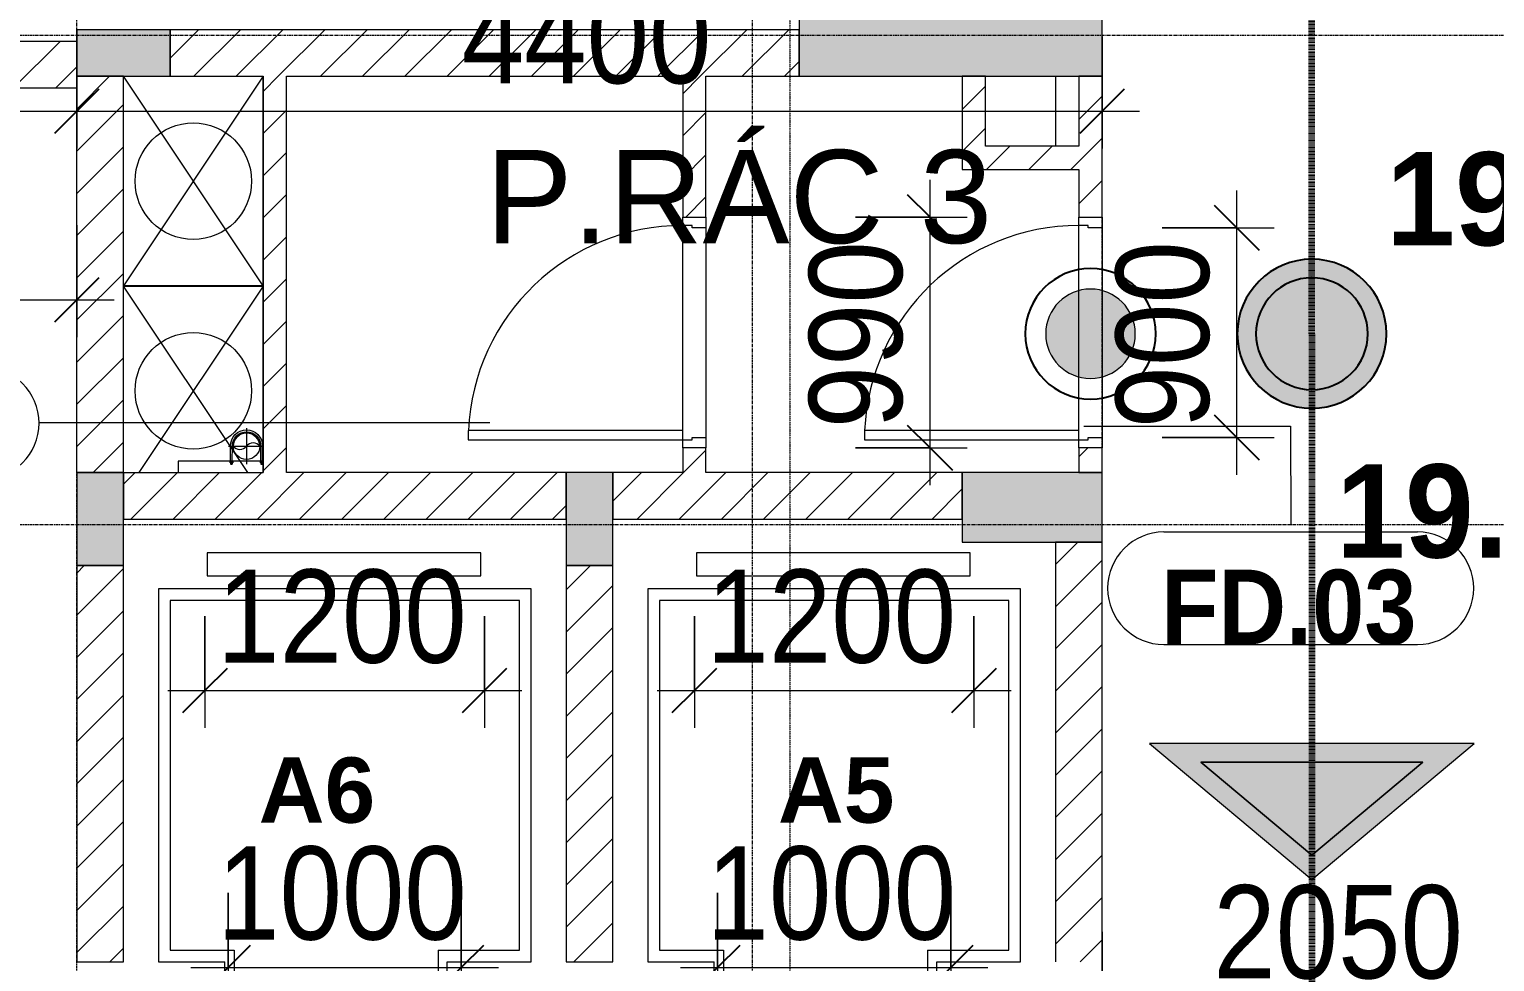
# Model space of a CAD drawing. Header units: millimetres. Extents: x 962 to 239635, y -15958 to 82755.
# Drawn here: x 173600 to 179888, y 49562 to 53564 of the extents above; entities that cross this region are included whole.
import ezdxf

# ---------------------------------------------------------------- set-up
doc = ezdxf.new("R2010")
doc.units = ezdxf.units.MM
for name, pattern in [('1 NÉT CALL OUT', [6, 3, -3]), ('Dash Dot 3_16_', [7.9375, 4.7625, -1.5875, 0, -1.5875]), ('Grid Line', [22.225, 12.7, -3.175, 3.175, -3.175]), ('IMPORT-CENTER _2_', [40.64, 25.4, -5.08, 5.08, -5.08])]:
    doc.linetypes.add(name, pattern=pattern)
for name, color, linetype, lineweight in [('0-1', 7, 'Continuous', 5), ('0-2', 250, 'Continuous', 9), ('A-ANNO-DIMS', 211, 'Continuous', 9), ('A-ANNO-DIMS-160', 211, 'Continuous', 9), ('A-ANNO-NOTE', 131, 'Continuous', 9), ('A-ANNO-NOTE-1', 131, 'Continuous', 25), ('A-AREA-IDEN', 2, 'Continuous', 9), ('A-DETL-3', 90, '1 NÉT CALL OUT', 100), ('A-DETL-GENF-2', 1, 'Continuous', 9), ('A-DOOR-3', 21, 'Continuous', 9), ('A-DOOR-4', 1, 'Continuous', 9), ('A-DOOR-FRAM-1', 1, 'Continuous', 9), ('A-DOOR-IDEN', 31, 'Continuous', 9), ('A-FLOR', 192, 'Continuous', 9), ('A-FLOR-1', 250, 'Continuous', 9), ('A-FLOR-2', 9, 'Continuous', 9), ('A-WALL', 113, 'Continuous', 9), ('A-WALL-3', 113, 'Continuous', 18), ('A-WALL-PATT-2', 111, 'Continuous', 9), ('G-ANNO-SYMB-1', 111, 'Dash Dot 3_16_', 18), ('G-ANNO-TEXT-1', 7, 'Continuous', 9), ('G-ANNO-TEXT-2', 142, 'Continuous', 9), ('G-IMPT', 8, 'Continuous', 9), ('G-IMPT-2', 8, 'IMPORT-CENTER _2_', 9), ('M-EQPM', 50, 'Continuous', 9), ('S-COLS-1', 52, 'Continuous', 5), ('S-COLS-2', 7, 'Continuous', 18), ('S-GRID-1', 1, 'Grid Line', 9)]:
    doc.layers.add(name, color=color, linetype=linetype, lineweight=lineweight)
doc.styles.add('Arial_11', font='arial_0.ttf', dxfattribs={"height": 400})
doc.styles.add('Arial_12', font='arial_0.ttf', dxfattribs={"height": 280})
doc.styles.add('Arial_13', font='arial_0.ttf', dxfattribs={"width": 0.95, "height": 400})
doc.styles.add('Arial_B_6', font='arialbd_0.ttf', dxfattribs={"width": 0.9, "height": 320})
doc.styles.add('UTM Avo', font='UTM Avo.ttf', dxfattribs={"width": 0.9, "height": 400})
doc.dimstyles.new('1_Dim_chi_tiet_2_5', dxfattribs={"dimscale": 304.8, "dimtxt": 399.720379, "dimasz": 0.629921, "dimexe": 0.524934, "dimexo": 0.0625, "dimgap": 0.052493, "dimtad": 1, "dimdec": 0, "dimrnd": 5, "dimzin": 0, "dimdsep": 46, "dimtxsty": 'UTM Avo', "dimblk1": 'OBLIQUE', "dimblk2": 'OBLIQUE', "dimsah": 1, "dimcen": 0.09, "dimdle": 0.524934, "dimazin": 0, "dimtfac": 1, "dimtdec": 4, "dimtix": 1, "dimtmove": 0, "dimatfit": 3, "dimfxl": 1.049869, "dimfxlon": 1, "dimtvp": 1, "dimtolj": 1, "dimtzin": 0, "dimarcsym": 2})
doc.dimstyles.new('1_Dim_chi_tiet_2_5_1', dxfattribs={"dimscale": 304.8, "dimtxt": 399.720379, "dimasz": 0.629921, "dimexe": 0.524934, "dimexo": 0.0625, "dimgap": 0.052493, "dimtad": 1, "dimdec": 0, "dimrnd": 5, "dimzin": 0, "dimdsep": 46, "dimtxsty": 'UTM Avo', "dimblk1": 'OBLIQUE', "dimblk2": 'OBLIQUE', "dimsah": 1, "dimcen": 0.09, "dimdle": 0.524934, "dimazin": 0, "dimtfac": 1, "dimtdec": 4, "dimtix": 1, "dimtmove": 0, "dimatfit": 3, "dimfxl": 1.049869, "dimfxlon": 1, "dimtvp": 1, "dimtolj": 1, "dimtzin": 0, "dimarcsym": 2})
pattern_1 = [(45, (61750.9, 0), (-90.50967, 90.50967), [])]

# ---------------------------------------------------------------- blocks, each defined once
blk = doc.blocks.new('NCV_TKTC_KET CAU_rvt-1-TKCS_MB TẦNG 2')
at = {"layer": 'S-COLS-1'}
for points in [[(116452.6, 53361.9), (116452.6, 53711.9), (115152.6, 53711.9), (115152.6, 53361.9), (115761.3, 53361.9)], [(112452.6, 53361.9), (112452.6, 53561.9), (112052.6, 53561.9), (112052.6, 53361.9)], [(112252.6, 51261.9), (112252.6, 51661.9), (112052.6, 51661.9), (112052.6, 51261.9)], [(114352.6, 51261.9), (114352.6, 51661.9), (114152.6, 51661.9), (114152.6, 51261.9)], [(116452.6, 51361.9), (116452.6, 51661.9), (115852.6, 51661.9), (115852.6, 51361.9)]]:
    blk.add_hatch(color=256, dxfattribs=at).paths.add_polyline_path(points)
at = {"layer": 'A-FLOR-1'}
blk.add_line((115952.6, 53061.9), (115952.6, 53361.9), dxfattribs=at)
at = {"layer": 'S-COLS-2'}
for p, q in [((115152.6, 53711.9), (115152.6, 53361.9)), ((116452.6, 53361.9), (116452.6, 53711.9)), ((112052.6, 53561.9), (112052.6, 53361.9)), ((112452.6, 53561.9), (112052.6, 53561.9)), ((112452.6, 53361.9), (112452.6, 53561.9)), ((112052.6, 53361.9), (112452.6, 53361.9)), ((115152.6, 53361.9), (116452.6, 53361.9)), ((112252.6, 51661.9), (112052.6, 51661.9)), ((112052.6, 51661.9), (112052.6, 51261.9)), ((112252.6, 51261.9), (112252.6, 51661.9)), ((114352.6, 51661.9), (114152.6, 51661.9)), ((114152.6, 51661.9), (114152.6, 51261.9)), ((114352.6, 51261.9), (114352.6, 51661.9)), ((115852.6, 51661.9), (115852.6, 51361.9)), ((116452.6, 51661.9), (115852.6, 51661.9)), ((116452.6, 51361.9), (116452.6, 51661.9)), ((115852.6, 51361.9), (116452.6, 51361.9)), ((112052.6, 51261.9), (112252.6, 51261.9)), ((114152.6, 51261.9), (114352.6, 51261.9))]:
    blk.add_line(p, q, dxfattribs=at)
blk = doc.blocks.new('NCV_TKTC_TANG 2_rvt-1-TKCS_MB TẦNG 2')
at = {"layer": 'A-FLOR-2'}
blk.add_line((112052.6, 53511.9), (112052.6, 53561.9), dxfattribs=at)
blk = doc.blocks.new('Thang may HIEN - Dài x Rộng - 2000x2000-2402764-TKCS_MB TẦNG 2')
at = {"layer": 'A-DOOR-3'}
for p, q in [((-590, 120), (-880, 120)), ((-880, 120), (-880, 100)), ((-880, 100), (-600, 100)), ((-680, 124), (-790, 124)), ((-790, 124), (-790, 120)), ((-680, 120), (-680, 124)), ((-600, 100), (-600, -100)), ((-500, -60), (-590, 120)), ((590, 120), (500, -60)), ((880, 120), (590, 120)), ((600, -100), (600, 100)), ((600, 100), (880, 100)), ((880, 100), (880, 120)), ((-500, -140), (-500, -60)), ((500, -60), (500, -140)), ((-600, -100), (-640, -100)), ((-640, -100), (-640, -140)), ((-600, -100), (-540, -100)), ((-540, -100), (-540, -140)), ((615, -100), (600, -100)), ((615, -140), (615, -100)), ((640, -100), (615, -100)), ((640, -140), (640, -100)), ((-660, -190.4), (-660, -150.4)), ((-660, -150.4), (-10, -150.4)), ((-10, -150.4), (-660, -150.4)), ((-660, -150.4), (-660, -190.4)), ((-640, -140), (-540, -140)), ((-540, -140), (-500, -140)), ((-10, -150.4), (-10, -190.4)), ((-10, -190.4), (-10, -150.4)), ((660, -150.4), (10, -150.4)), ((10, -150.4), (10, -190.4)), ((10, -150.4), (10, -190.4)), ((660, -150.4), (10, -150.4)), ((500, -140), (615, -140)), ((615, -140), (640, -140)), ((660, -190.4), (660, -150.4)), ((660, -190.4), (660, -150.4)), ((-10, -190.4), (-660, -190.4)), ((-660, -190.4), (-10, -190.4)), ((-10, -200.4), (-660, -200.4)), ((-660, -200.4), (-660, -240.4)), ((-10, -200.4), (-660, -200.4)), ((-660, -200.4), (-660, -240.4)), ((-660, -240.4), (-10, -240.4)), ((-660, -240.4), (-10, -240.4)), ((-10, -240.4), (-10, -200.4)), ((-10, -240.4), (-10, -200.4)), ((10, -190.4), (660, -190.4)), ((10, -190.4), (660, -190.4)), ((10, -200.4), (10, -240.4)), ((660, -200.4), (10, -200.4)), ((10, -200.4), (10, -240.4)), ((660, -200.4), (10, -200.4)), ((10, -240.4), (660, -240.4)), ((10, -240.4), (660, -240.4)), ((660, -240.4), (660, -200.4)), ((660, -240.4), (660, -200.4)), ((-440, -300), (-800, -300)), ((-800, -300), (-800, -1900)), ((-440, -255), (-440, -300)), ((-400, -255), (-440, -255)), ((475, -255), (-400, -255)), ((-400, -350), (-400, -255)), ((475, -255), (515, -255)), ((475, -350), (475, -255)), ((515, -255), (515, -300)), ((800, -300), (515, -300)), ((800, -1900), (800, -300)), ((-400, -350), (-750, -350)), ((-750, -350), (-750, -1850)), ((750, -350), (475, -350)), ((750, -1850), (750, -350)), ((-750, -1850), (750, -1850)), ((-800, -1900), (800, -1900)), ((590.8, -1955.4), (-584.2, -1955.4)), ((-584.2, -1955.4), (-584.2, -2055.4)), ((590.8, -2055.4), (590.8, -1955.4)), ((-584.2, -2055.4), (590.8, -2055.4))]:
    blk.add_line(p, q, dxfattribs=at)
blk = doc.blocks.new('FD_02 - FD_03 - FD_03-KY THUAT-900x2200mm-801877-TKCS_MB TẦNG 2')
at = {"layer": 'A-DETL-GENF-2'}
for p, q in [((460, -50), (420, -50)), ((420, -50), (420, -970)), ((460, -970), (460, -50)), ((420, -970), (460, -970))]:
    blk.add_line(p, q, dxfattribs=at)
blk.add_arc((460, -50), 920, 180, 267.50809, dxfattribs=at)
at = {"layer": 'A-DOOR-FRAM-1'}
for p, q in [((-495, 50), (-450, 50)), ((-495, -50), (-495, 50)), ((-450, 50), (-450, -10)), ((450, 50), (495, 50)), ((450, -10), (450, 50)), ((495, 50), (495, -50)), ((-460, -50), (-495, -50)), ((-450, -10), (-460, -10)), ((-460, -10), (-460, -50)), ((460, -10), (450, -10)), ((460, -50), (460, -10)), ((495, -50), (460, -50))]:
    blk.add_line(p, q, dxfattribs=at)
blk = doc.blocks.new('TKTC_XREF_251221_MB TANG 2-7 - TKTC_XREF_260130_MB TANG 2-5_dwg_CUM U_DN100-V164-TKCS_MB TẦNG 2')
at = {"layer": 'G-IMPT'}
blk.add_hatch(color=256, dxfattribs=at).paths.add_polyline_path([(0, 61), (15.8, 58.9), (30.5, 52.8), (43.1, 43.1), (52.8, 30.5), (58.9, 15.8), (61, 0), (58.9, -15.8), (52.8, -30.5), (43.1, -43.1), (30.5, -52.8), (15.8, -58.9), (0, -61), (0, -57), (14.8, -55.1), (28.5, -49.4), (40.3, -40.3), (49.4, -28.5), (55.1, -14.8), (57, 0), (55.1, 14.8), (49.4, 28.5), (40.3, 40.3), (28.5, 49.4), (14.8, 55.1), (0, 57)])
for p, q in [((-79.1, 66.6), (-79.1, 63.4)), ((-76.6, 66.6), (-76.6, 63.4)), ((-74.6, 66.6), (-74.6, 63.4)), ((-72.7, 69.3), (-72.7, 60.7)), ((-66.9, 67.9), (-71.7, 67.9)), ((-65, 69), (0, 69)), ((-66.9, 62.1), (-71.7, 62.1)), ((-72.7, -60.7), (-72.7, -69.3)), ((-66.9, -62.1), (-71.7, -62.1)), ((-79.1, -63.4), (-79.1, -66.6)), ((-76.6, -63.4), (-76.6, -66.6)), ((-74.6, -63.4), (-74.6, -66.6)), ((-66.9, -67.9), (-71.7, -67.9)), ((-65, -69), (0, -69))]:
    blk.add_line(p, q, dxfattribs=at)
at = {"layer": 'G-IMPT', "flags": 128}
for points in [[(-72.7, 67.6), (-78.1, 67.6), (-78.1, 62.4), (-72.7, 62.4)], [(-71.7, 59.2), (-66.9, 59.2), (-66.9, 70.8), (-71.7, 70.8)], [(-65, 71.7), (-65, 57.3), (-66.9, 57.3), (-66.9, 59.2)], [(-65, 61), (0, 61), (0, 57)], [(-72.7, -62.4), (-78.1, -62.4), (-78.1, -67.6), (-72.7, -67.6)], [(-71.7, -70.8), (-66.9, -70.8), (-66.9, -59.2), (-71.7, -59.2)], [(-66.9, -59.2), (-66.9, -57.3), (-65, -57.3), (-65, -72.7), (-66.9, -72.7), (-66.9, -70.8)], [(-65, -61), (0, -61), (0, -57)]]:
    blk.add_lwpolyline(points, dxfattribs=at)
at = {"layer": 'G-IMPT'}
for centre, radius, start, end in [((-78.1, 66.6), 0.96, 90, 180), ((-78.1, 63.4), 0.96, 180, 270), ((-71.1, 69.3), 1.56, 112.61986, 247.38014), ((-67.9, 65), 4.8, 143.1301, 216.8699), ((0, 0), 69, 270, 90), ((-71.1, 60.7), 1.56, 112.61986, 247.38014), ((0, 0), 61, 270, 90), ((0, 0), 57, 270, 90), ((-78.1, -63.4), 0.96, 90, 180), ((-71.1, -60.7), 1.56, 112.61986, 247.38014), ((-67.9, -65), 4.8, 143.1301, 216.8699), ((-78.1, -66.6), 0.96, 180, 270), ((-71.1, -69.3), 1.56, 112.61986, 247.38014)]:
    blk.add_arc(centre, radius, start, end, dxfattribs=at)
blk = doc.blocks.new('TKTC_XREF_251221_MB TANG 2-7 - TKTC_XREF_260130_MB TANG 2-5_dwg_$cc-V165-TKCS_MB TẦNG 2')
at = {"layer": 'G-IMPT-2'}
for p, q in [((0, -0.673), (0, 0.629)), ((-0.673, 0), (0.673, 0))]:
    blk.add_line(p, q, dxfattribs=at)
at = {"layer": 'M-EQPM'}
blk.add_circle((0, 0), 0.5, dxfattribs=at)
for centre, radius, start, end in [((0, 0), 0.5, 90, 270), ((0.188, 0.25), 0.313, 126.8699, 233.1301), ((-0.188, -0.25), 0.313, 306.8699, 53.1301)]:
    blk.add_arc(centre, radius, start, end, dxfattribs=at)
blk = doc.blocks.new('TKTC_XREF_251221_MB TANG 2-7 - TKTC_XREF_251221_MB TANG 2-7-2039446-TKCS_MB TẦNG 2')
at = {"layer": 'M-EQPM'}
for p, q in [((79200.1, 34473.4), (78835.4, 34473.4)), ((78835.4, 34473.4), (78835.4, 34425))]:
    blk.add_line(p, q, dxfattribs=at)
at = {"xscale": 114.0000000000649, "yscale": 114.0000000000649, "zscale": 114.0000000000649, "rotation": 269.9277821117898}
blk.add_blockref('TKTC_XREF_251221_MB TANG 2-7 - TKTC_XREF_260130_MB TANG 2-5_dwg_$cc-V165-TKCS_MB TẦNG 2', (79128.4, 34537.5), dxfattribs=at)
at = {"extrusion": (0, 0, -1), "zscale": -1, "rotation": 90.072217886616}
blk.add_blockref('TKTC_XREF_251221_MB TANG 2-7 - TKTC_XREF_260130_MB TANG 2-5_dwg_CUM U_DN100-V164-TKCS_MB TẦNG 2', (-79128.5, 34538.4), dxfattribs=at)
blk = doc.blocks.new('DIMBLOCK78-TKCS_MB TẦNG 2')
at = {"layer": 'A-ANNO-DIMS-160'}
for p, q in [((169903.5, 53532.3), (169903.5, 53052.3)), ((169903.5, 53212.3), (169903.5, 53532.3)), ((173803.5, 53532.3), (173803.5, 53052.3)), ((173803.5, 53212.3), (173803.5, 53532.3)), ((169903.5, 53212.3), (173803.5, 53212.3))]:
    blk.add_line(p, q, dxfattribs=at)
at = {"layer": 'A-ANNO-DIMS-160', "lineweight": 25}
for p, q in [((169903.5, 53212.3), (169999.5, 53308.3)), ((173803.5, 53212.3), (173899.5, 53308.3)), ((169903.5, 53212.3), (169807.5, 53116.3)), ((173803.5, 53212.3), (173707.5, 53116.3))]:
    blk.add_line(p, q, dxfattribs=at)
at = {"layer": 'A-ANNO-DIMS-160', "color": 0, "insert": (171305.7, 53731.9), "char_height": 400, "width": 1314.636, "attachment_point": 1, "line_spacing_factor": 1.110334, "style": 'UTM Avo'}
blk.add_mtext('3900', dxfattribs=at)
blk = doc.blocks.new('_Oblique')
at = {"color": 0, "linetype": 'ByBlock', "lineweight": -2}
blk.add_line((-0.5, -0.5), (0.5, 0.5), dxfattribs=at)
blk = doc.blocks.new('DIMBLOCK79-TKCS_MB TẦNG 2')
at = {"layer": 'A-ANNO-DIMS-160'}
for p, q in [((173803.5, 53532.3), (173803.5, 53052.3)), ((173803.5, 53212.3), (173803.5, 53532.3)), ((178203.5, 53532.3), (178203.5, 53052.3)), ((178203.5, 53212.3), (178203.5, 53532.3)), ((173803.5, 53212.3), (178363.5, 53212.3))]:
    blk.add_line(p, q, dxfattribs=at)
at = {"layer": 'A-ANNO-DIMS-160', "lineweight": 25}
for p, q in [((173803.5, 53212.3), (173899.5, 53308.3)), ((178203.5, 53212.3), (178299.5, 53308.3)), ((173803.5, 53212.3), (173707.5, 53116.3)), ((178203.5, 53212.3), (178107.5, 53116.3))]:
    blk.add_line(p, q, dxfattribs=at)
at = {"layer": 'A-ANNO-DIMS-160', "color": 0, "insert": (175455.7, 53731.9), "char_height": 400, "width": 1314.636, "attachment_point": 1, "line_spacing_factor": 1.110334, "style": 'UTM Avo'}
blk.add_mtext('4400', dxfattribs=at)
blk = doc.blocks.new('HDNDCT_GHI CHÚ CỬA CHỐNG CHÁY EI60 - HDNDCT_GHI CHÚ CỬA CHỐNG CHÁY EI60-1614697-TKCS_MB TẦNG 2')
at = {"layer": 'A-ANNO-NOTE'}
h = blk.add_hatch(color=256, dxfattribs=at)
edge = h.paths.add_edge_path()
edge.add_arc((0, 0), 1.2, 0, 180)
edge.add_arc((0, 0), 1.2, 180, 360)
for radius, start, end in [(1.75, 360, 180), (1.2, 360, 180), (1.2, 180, 360)]:
    blk.add_arc((0, 0), radius, start, end, dxfattribs=at)
at = {"layer": 'A-ANNO-NOTE-1'}
for start, end in [(360, 180), (180, 360)]:
    blk.add_arc((0, 0), 1.75, start, end, dxfattribs=at)
blk = doc.blocks.new('HDNDCT_DIEM THOAT HIEM XA NHAT - HDNDCT_DIEM THOAT HIEM XA NHAT-2431632-TKCS_MB TẦNG 2')
at = {"layer": 'A-ANNO-NOTE'}
h = blk.add_hatch(color=256, dxfattribs=at)
edge = h.paths.add_edge_path()
edge.add_arc((0, 0), 2, 0, 180)
edge.add_arc((0, 0), 2, 180, 360)
edge = h.paths.add_edge_path()
edge.add_arc((0, 0), 1.5, 180, 360)
edge.add_arc((0, 0), 1.5, 360, 540)
h = blk.add_hatch(color=256, dxfattribs=at)
edge = h.paths.add_edge_path()
edge.add_arc((0, 0), 1.5, 0, 180)
edge.add_arc((0, 0), 1.5, 180, 360)
at = {"layer": 'A-ANNO-NOTE-1'}
for radius, start, end in [(2, 0, 180), (1.5, 0, 180), (1.5, 0, 180), (1.5, 180, 360), (2, 180, 360), (1.5, 180, 360)]:
    blk.add_arc((0, 0), radius, start, end, dxfattribs=at)
blk = doc.blocks.new('HDNDCT_MŨI TÊN THOÁT HIỂM - HDNDCT_MŨI TÊN THOÁT HIỂM-2437747-TKCS_MB TẦNG 2')
at = {"layer": 'A-ANNO-NOTE'}
h = blk.add_hatch(color=256, dxfattribs=at)
h.paths.add_polyline_path([(-3.153, 0), (0.5, 4.353), (0.5, -4.353)])
h.paths.add_polyline_path([(-2.5, 0), (0, -2.979), (0, 2.979)])
blk.add_hatch(color=256, dxfattribs=at).paths.add_polyline_path([(0, -2.979), (-2.5, 0), (0, 2.979)])
for p, q in [((0.5, 4.353), (-3.153, 0)), ((0.5, -4.353), (0.5, 4.353)), ((-2.5, 0), (0, 2.979)), ((0, 2.979), (-2.5, 0)), ((0, 2.979), (0, -2.979)), ((0, -2.979), (0, 2.979)), ((-3.153, 0), (0.5, -4.353)), ((0, -2.979), (-2.5, 0)), ((-2.5, 0), (0, -2.979))]:
    blk.add_line(p, q, dxfattribs=at)
blk = doc.blocks.new('DIMBLOCK107-TKCS_MB TẦNG 2')
at = {"layer": 'A-ANNO-DIMS-160'}
for p, q in [((177464.8, 51606.9), (177464.8, 52916.9)), ((177144.8, 52756.9), (177624.8, 52756.9)), ((177464.8, 52756.9), (177144.8, 52756.9)), ((177144.8, 51766.9), (177624.8, 51766.9)), ((177464.8, 51766.9), (177144.8, 51766.9))]:
    blk.add_line(p, q, dxfattribs=at)
at = {"layer": 'A-ANNO-DIMS-160', "lineweight": 25}
for p, q in [((177464.8, 52756.9), (177368.8, 52852.9)), ((177464.8, 52756.9), (177560.8, 52660.9)), ((177464.8, 51766.9), (177368.8, 51862.9)), ((177464.8, 51766.9), (177560.8, 51670.9))]:
    blk.add_line(p, q, dxfattribs=at)
at = {"layer": 'A-ANNO-DIMS-160', "color": 0, "insert": (176945.2, 51851.1), "char_height": 400, "width": 985.977, "attachment_point": 1, "rotation": 90, "line_spacing_factor": 1.110334, "style": 'UTM Avo'}
blk.add_mtext('990', dxfattribs=at)
blk = doc.blocks.new('DIMBLOCK162-TKCS_MB TẦNG 2')
at = {"layer": 'A-ANNO-DIMS-160'}
for p, q in [((178781.2, 51651.9), (178781.2, 52871.9)), ((178461.2, 52711.9), (178941.2, 52711.9)), ((178781.2, 52711.9), (178461.2, 52711.9)), ((178461.2, 51811.9), (178941.2, 51811.9)), ((178781.2, 51811.9), (178461.2, 51811.9))]:
    blk.add_line(p, q, dxfattribs=at)
at = {"layer": 'A-ANNO-DIMS-160', "lineweight": 25}
for p, q in [((178781.2, 52711.9), (178685.2, 52807.9)), ((178781.2, 52711.9), (178877.2, 52615.9)), ((178781.2, 51811.9), (178685.2, 51907.9)), ((178781.2, 51811.9), (178877.2, 51715.9))]:
    blk.add_line(p, q, dxfattribs=at)
at = {"layer": 'A-ANNO-DIMS-160', "color": 0, "insert": (178261.6, 51851.1), "char_height": 400, "width": 985.977, "attachment_point": 1, "rotation": 90, "line_spacing_factor": 1.110334, "style": 'UTM Avo'}
blk.add_mtext('900', dxfattribs=at)
blk = doc.blocks.new('STN_Door Tag - STN_Door Tag-1788670-TKCS_MB TẦNG 2')
at = {"layer": 'A-DOOR-IDEN'}
for p, q in [((-3.37, 1.495), (3.431, 1.495)), ((-3.37, -1.524), (3.431, -1.524))]:
    blk.add_line(p, q, dxfattribs=at)
for centre, start, end in [((-3.37, -0.015), 90, 270), ((3.431, -0.015), 270, 90)]:
    blk.add_arc(centre, 1.509, start, end, dxfattribs=at)
blk = doc.blocks.new('DIMBLOCK243-TKCS_MB TẦNG 2')
at = {"layer": 'A-ANNO-DIMS-160'}
for p, q in [((178203.5, 49690.8), (178203.5, 49210.8)), ((178203.5, 49370.8), (178203.5, 49690.8)), ((180253.5, 49690.8), (180253.5, 49210.8)), ((180253.5, 49370.8), (180253.5, 49690.8)), ((178043.5, 49370.8), (180413.5, 49370.8))]:
    blk.add_line(p, q, dxfattribs=at)
at = {"layer": 'A-ANNO-DIMS-160', "lineweight": 25}
for p, q in [((178203.5, 49370.8), (178299.5, 49466.8)), ((180253.5, 49370.8), (180349.5, 49466.8)), ((178203.5, 49370.8), (178107.5, 49274.8)), ((180253.5, 49370.8), (180157.5, 49274.8))]:
    blk.add_line(p, q, dxfattribs=at)
at = {"layer": 'A-ANNO-DIMS-160', "color": 0, "insert": (178680.7, 49890.4), "char_height": 400, "width": 1314.636, "attachment_point": 1, "line_spacing_factor": 1.110334, "style": 'UTM Avo'}
blk.add_mtext('2050', dxfattribs=at)
blk = doc.blocks.new('DIMBLOCK333-TKCS_MB TẦNG 2')
at = {"layer": 'A-ANNO-DIMS-160'}
for p, q in [((168003.5, 52722.8), (168003.5, 52242.8)), ((168003.5, 52402.8), (168003.5, 52722.8)), ((173803.5, 52722.8), (173803.5, 52242.8)), ((173803.5, 52402.8), (173803.5, 52722.8)), ((167843.5, 52402.8), (173963.5, 52402.8))]:
    blk.add_line(p, q, dxfattribs=at)
at = {"layer": 'A-ANNO-DIMS-160', "lineweight": 25}
for p, q in [((168003.5, 52402.8), (168099.5, 52498.8)), ((173803.5, 52402.8), (173899.5, 52498.8)), ((168003.5, 52402.8), (167907.5, 52306.8)), ((173803.5, 52402.8), (173707.5, 52306.8))]:
    blk.add_line(p, q, dxfattribs=at)
at = {"layer": 'A-ANNO-DIMS-160', "color": 0, "insert": (170355.7, 52922.4), "char_height": 400, "width": 1314.636, "attachment_point": 1, "line_spacing_factor": 1.110334, "style": 'UTM Avo'}
blk.add_mtext('5800', dxfattribs=at)
blk = doc.blocks.new('DIMBLOCK371-TKCS_MB TẦNG 2')
at = {"layer": 'A-ANNO-DIMS-160'}
for p, q in [((176453.5, 51045.4), (176453.5, 50565.4)), ((176453.5, 50725.4), (176453.5, 51045.4)), ((177653.5, 51045.4), (177653.5, 50565.4)), ((177653.5, 50725.4), (177653.5, 51045.4)), ((176293.5, 50725.4), (177813.5, 50725.4))]:
    blk.add_line(p, q, dxfattribs=at)
at = {"layer": 'A-ANNO-DIMS-160', "lineweight": 25}
for p, q in [((176453.5, 50725.4), (176549.5, 50821.4)), ((177653.5, 50725.4), (177749.5, 50821.4)), ((176453.5, 50725.4), (176357.5, 50629.4)), ((177653.5, 50725.4), (177557.5, 50629.4))]:
    blk.add_line(p, q, dxfattribs=at)
at = {"layer": 'A-ANNO-DIMS-160', "color": 0, "insert": (176505.7, 51245.1), "char_height": 400, "width": 1314.636, "attachment_point": 1, "line_spacing_factor": 1.110334, "style": 'UTM Avo'}
blk.add_mtext('1200', dxfattribs=at)
blk = doc.blocks.new('DIMBLOCK372-TKCS_MB TẦNG 2')
at = {"layer": 'A-ANNO-DIMS-160'}
for p, q in [((174353.5, 51045.4), (174353.5, 50565.4)), ((174353.5, 50725.4), (174353.5, 51045.4)), ((175553.5, 51045.4), (175553.5, 50565.4)), ((175553.5, 50725.4), (175553.5, 51045.4)), ((174193.5, 50725.4), (175713.5, 50725.4))]:
    blk.add_line(p, q, dxfattribs=at)
at = {"layer": 'A-ANNO-DIMS-160', "lineweight": 25}
for p, q in [((174353.5, 50725.4), (174449.5, 50821.4)), ((175553.5, 50725.4), (175649.5, 50821.4)), ((174353.5, 50725.4), (174257.5, 50629.4)), ((175553.5, 50725.4), (175457.5, 50629.4))]:
    blk.add_line(p, q, dxfattribs=at)
at = {"layer": 'A-ANNO-DIMS-160', "color": 0, "insert": (174405.8, 51245.1), "char_height": 400, "width": 1314.636, "attachment_point": 1, "line_spacing_factor": 1.110334, "style": 'UTM Avo'}
blk.add_mtext('1200', dxfattribs=at)
blk = doc.blocks.new('DIMBLOCK373-TKCS_MB TẦNG 2')
at = {"layer": 'A-ANNO-DIMS-160'}
for p, q in [((174453.5, 49857.2), (174453.5, 49377.2)), ((174453.5, 49537.2), (174453.5, 49857.2)), ((175453.5, 49857.2), (175453.5, 49377.2)), ((175453.5, 49537.2), (175453.5, 49857.2)), ((174293.5, 49537.2), (175613.5, 49537.2))]:
    blk.add_line(p, q, dxfattribs=at)
at = {"layer": 'A-ANNO-DIMS-160', "lineweight": 25}
for p, q in [((174453.5, 49537.2), (174549.5, 49633.2)), ((175453.5, 49537.2), (175549.5, 49633.2)), ((174453.5, 49537.2), (174357.5, 49441.2)), ((175453.5, 49537.2), (175357.5, 49441.2))]:
    blk.add_line(p, q, dxfattribs=at)
at = {"layer": 'A-ANNO-DIMS-160', "color": 0, "insert": (174405.8, 50056.8), "char_height": 400, "width": 1314.636, "attachment_point": 1, "line_spacing_factor": 1.110334, "style": 'UTM Avo'}
blk.add_mtext('1000', dxfattribs=at)
blk = doc.blocks.new('DIMBLOCK374-TKCS_MB TẦNG 2')
at = {"layer": 'A-ANNO-DIMS-160'}
for p, q in [((176553.5, 49857.2), (176553.5, 49377.2)), ((176553.5, 49537.2), (176553.5, 49857.2)), ((177553.5, 49857.2), (177553.5, 49377.2)), ((177553.5, 49537.2), (177553.5, 49857.2)), ((176393.5, 49537.2), (177713.5, 49537.2))]:
    blk.add_line(p, q, dxfattribs=at)
at = {"layer": 'A-ANNO-DIMS-160', "lineweight": 25}
for p, q in [((176553.5, 49537.2), (176649.5, 49633.2)), ((177553.5, 49537.2), (177649.5, 49633.2)), ((176553.5, 49537.2), (176457.5, 49441.2)), ((177553.5, 49537.2), (177457.5, 49441.2))]:
    blk.add_line(p, q, dxfattribs=at)
at = {"layer": 'A-ANNO-DIMS-160', "color": 0, "insert": (176505.7, 50056.8), "char_height": 400, "width": 1314.636, "attachment_point": 1, "line_spacing_factor": 1.110334, "style": 'UTM Avo'}
blk.add_mtext('1000', dxfattribs=at)

msp = doc.modelspace()

# ---------------------------------------------------------------- hatches: boundary and pattern name
at = {"layer": 'A-WALL-PATT-2'}
h = msp.add_hatch(dxfattribs=at)
h.set_pattern_fill('FP_1', color=256, style=0, pattern_type=2)
h.set_pattern_definition(pattern_1)
h.paths.add_polyline_path([(176903.5, 53361.9), (176903.5, 53561.9), (174203.5, 53561.9), (174203.5, 53361.9), (176503.5, 53361.9)])
h = msp.add_hatch(dxfattribs=at)
h.set_pattern_fill('FP_1', color=256, style=0, pattern_type=2)
h.set_pattern_definition(pattern_1)
h.paths.add_polyline_path([(173803.5, 53311.9), (173803.5, 53511.9), (169903.5, 53511.9), (169903.5, 53311.9), (172675.9, 53311.9)])
h = msp.add_hatch(dxfattribs=at)
h.set_pattern_fill('FP_1', color=256, style=0, pattern_type=2)
h.set_pattern_definition(pattern_1)
h.paths.add_polyline_path([(174003.5, 51661.9), (174003.5, 53362.3), (173803.5, 53362.3), (173803.5, 51661.9)])
h = msp.add_hatch(dxfattribs=at)
h.set_pattern_fill('FP_1', color=256, style=0, pattern_type=2)
h.set_pattern_definition(pattern_1)
h.paths.add_polyline_path([(174703.5, 51661.9), (174703.5, 53361.9), (174603.5, 53361.9), (174603.5, 51661.9)])
h = msp.add_hatch(dxfattribs=at)
h.set_pattern_fill('FP_1', color=256, style=0, pattern_type=2)
h.set_pattern_definition(pattern_1)
h.paths.add_polyline_path([(176403.5, 51661.9), (176503.5, 51661.9), (176503.5, 51766.9), (176403.5, 51766.9)])
h.paths.add_polyline_path([(176503.5, 52756.9), (176503.5, 53361.9), (176403.5, 53361.9), (176403.5, 52756.9)])
h = msp.add_hatch(dxfattribs=at)
h.set_pattern_fill('FP_1', color=256, style=0, pattern_type=2)
h.set_pattern_definition(pattern_1)
h.paths.add_polyline_path([(177703.4, 52961.9), (177703.4, 53361.9), (177603.4, 53361.9), (177603.4, 52961.9)])
h = msp.add_hatch(dxfattribs=at)
h.set_pattern_fill('FP_1', color=256, style=0, pattern_type=2)
h.set_pattern_definition(pattern_1)
h.paths.add_polyline_path([(178203.5, 51661.9), (178203.5, 51766.9), (178103.5, 51766.9), (178103.5, 51661.9)])
h.paths.add_polyline_path([(178203.5, 52756.9), (178203.5, 53361.9), (178103.5, 53361.9), (178103.5, 52756.9)])
h = msp.add_hatch(dxfattribs=at)
h.set_pattern_fill('FP_1', color=256, style=0, pattern_type=2)
h.set_pattern_definition(pattern_1)
h.paths.add_polyline_path([(178103.5, 52961.9), (178103.5, 53061.9), (177703.4, 53061.9), (177703.4, 52961.9)])
h = msp.add_hatch(dxfattribs=at)
h.set_pattern_fill('FP_1', color=256, style=0, pattern_type=2)
h.set_pattern_definition(pattern_1)
h.paths.add_polyline_path([(175903.5, 51461.9), (175903.5, 51661.9), (174003.5, 51661.9), (174003.5, 51461.9), (175900.1, 51461.9)])
h = msp.add_hatch(dxfattribs=at)
h.set_pattern_fill('FP_1', color=256, style=0, pattern_type=2)
h.set_pattern_definition(pattern_1)
h.paths.add_polyline_path([(177603.5, 51461.9), (177603.5, 51661.9), (176103.5, 51661.9), (176103.5, 51461.9), (177512.2, 51461.9)])
h = msp.add_hatch(dxfattribs=at)
h.set_pattern_fill('FP_1', color=256, style=0, pattern_type=2)
h.set_pattern_definition(pattern_1)
h.paths.add_polyline_path([(178203.5, 49561.9), (178203.5, 51361.9), (178003.5, 51361.9), (178003.5, 49561.9)])
h = msp.add_hatch(dxfattribs=at)
h.set_pattern_fill('FP_1', color=256, style=0, pattern_type=2)
h.set_pattern_definition(pattern_1)
h.paths.add_polyline_path([(174003.5, 49561.9), (174003.5, 51261.9), (173803.5, 51261.9), (173803.5, 49561.9)])
h = msp.add_hatch(dxfattribs=at)
h.set_pattern_fill('FP_1', color=256, style=0, pattern_type=2)
h.set_pattern_definition(pattern_1)
h.paths.add_polyline_path([(176103.5, 49561.9), (176103.5, 51261.9), (175903.5, 51261.9), (175903.5, 49561.9)])

# ---------------------------------------------------------------- linework, layer by layer
at = {"layer": '0-2'}
for p, q in [((174603.5, 52462.3), (174003.5, 53361.9)), ((174603.5, 53361.9), (174003.5, 52462.3)), ((174603.5, 52462.3), (174603.5, 53361.9)), ((174003.5, 52462.3), (174603.5, 52462.3)), ((174537, 51661.9), (174003.5, 52461.9)), ((174603.5, 52461.9), (174003.5, 52461.9)), ((174603.5, 52461.9), (174070, 51661.9)), ((174603.5, 51661.9), (174603.5, 52461.9))]:
    msp.add_line(p, q, dxfattribs=at)
for centre in [(174303.5, 52911.9), (174303.5, 52011.9)]:
    msp.add_circle(centre, 250, dxfattribs=at)
at = {"layer": 'A-DETL-3'}
for q in [(179103.5, 71435.3), (179103.5, 36340.3)]:
    msp.add_line((179103.5, 52256.9), q, dxfattribs=at)
at = {"layer": 'A-DOOR-IDEN'}
for p, q in [((174952.9, 51874.8), (173641.7, 51874.8)), ((175576.3, 51874.8), (174952.9, 51874.8)), ((178125, 51860.9), (179012.3, 51860.9)), ((179012.3, 51860.9), (179012.6, 51436))]:
    msp.add_line(p, q, dxfattribs=at)
at = {"layer": 'A-FLOR'}
for p, q in [((174603.5, 53361.9), (174603.5, 52462.3)), ((178003.5, 53361.9), (178003.5, 53061.9)), ((174603.5, 52462.3), (174003.5, 52462.3)), ((174003.5, 52461.9), (174603.5, 52461.9)), ((174603.5, 52461.9), (174603.5, 51661.9))]:
    msp.add_line(p, q, dxfattribs=at)
at = {"layer": 'A-WALL'}
for p, q in [((176403.5, 51801.9), (176403.5, 52721.9)), ((176503.5, 52711.9), (176503.5, 51811.9)), ((178103.5, 51801.9), (178103.5, 52721.9)), ((178203.5, 52711.9), (178203.5, 51811.9))]:
    msp.add_line(p, q, dxfattribs=at)
at = {"layer": 'A-WALL-3'}
for p, q in [((176903.5, 53561.9), (174203.5, 53561.9)), ((174203.5, 53561.9), (174203.5, 53361.9)), ((176903.5, 53361.9), (176903.5, 53561.9)), ((173803.5, 53511.9), (169903.5, 53511.9)), ((173803.5, 51661.9), (173803.5, 53511.9)), ((174003.5, 53362.3), (173803.5, 53362.3)), ((174003.5, 51661.9), (174003.5, 53362.3)), ((174203.5, 53361.9), (174603.5, 53361.9)), ((174603.5, 53361.9), (174603.5, 51661.9)), ((174703.5, 53361.9), (176403.5, 53361.9)), ((174703.5, 51661.9), (174703.5, 53361.9)), ((176403.5, 53361.9), (176403.5, 52756.9)), ((176503.5, 53361.9), (176903.5, 53361.9)), ((176503.5, 52756.9), (176503.5, 53361.9)), ((177603.4, 53361.9), (177603.4, 52961.9)), ((177703.4, 53361.9), (177603.4, 53361.9)), ((177703.4, 53061.9), (177703.4, 53361.9)), ((178103.5, 53361.9), (178103.5, 53061.9)), ((178203.5, 53361.9), (178103.5, 53361.9)), ((178203.5, 52756.9), (178203.5, 53361.9)), ((169903.5, 53311.9), (173803.5, 53311.9)), ((178103.5, 53061.9), (177703.4, 53061.9)), ((177603.4, 52961.9), (178103.5, 52961.9)), ((178103.5, 52961.9), (178103.5, 52756.9)), ((176403.5, 52756.9), (176503.5, 52756.9)), ((178103.5, 52756.9), (178203.5, 52756.9)), ((176403.5, 51766.9), (176403.5, 51661.9)), ((176503.5, 51766.9), (176403.5, 51766.9)), ((176503.5, 51661.9), (176503.5, 51766.9)), ((178103.5, 51766.9), (178103.5, 51661.9)), ((178203.5, 51766.9), (178103.5, 51766.9)), ((178203.5, 51661.9), (178203.5, 51766.9)), ((173803.5, 51661.9), (174603.5, 51661.9)), ((174003.5, 51661.9), (174003.5, 51461.9)), ((175903.5, 51661.9), (174703.5, 51661.9)), ((175903.5, 51461.9), (175903.5, 51661.9)), ((176403.5, 51661.9), (176103.5, 51661.9)), ((176103.5, 51661.9), (176103.5, 51461.9)), ((177603.5, 51661.9), (176503.5, 51661.9)), ((177603.5, 51461.9), (177603.5, 51661.9)), ((178103.5, 51661.9), (178203.5, 51661.9)), ((174003.5, 51461.9), (175903.5, 51461.9)), ((176103.5, 51461.9), (177603.5, 51461.9)), ((178003.5, 51361.9), (178003.5, 49561.9)), ((178203.5, 51361.9), (178003.5, 51361.9)), ((178203.5, 49561.9), (178203.5, 51361.9)), ((174003.5, 51261.9), (173803.5, 51261.9)), ((173803.5, 51261.9), (173803.5, 49561.9)), ((174003.5, 49561.9), (174003.5, 51261.9)), ((175903.5, 51261.9), (175903.5, 49561.9)), ((176103.5, 51261.9), (175903.5, 51261.9)), ((176103.5, 49561.9), (176103.5, 51261.9)), ((173803.5, 49561.9), (174003.5, 49561.9)), ((175903.5, 49561.9), (176103.5, 49561.9))]:
    msp.add_line(p, q, dxfattribs=at)
at = {"layer": 'G-ANNO-SYMB-1'}
msp.add_line((176863.5, 82373.8), (176863.5, 13547.9), dxfattribs=at)
at = {"layer": 'S-GRID-1'}
for p, q in [((173803.5, 19351.6), (173803.5, 76542.3)), ((176703.5, 19351.6), (176703.5, 76542.3)), ((178203.5, 19351.6), (178203.5, 76542.3)), ((189415.6, 53536.9), (96253.4, 53536.9)), ((189415.6, 51436.9), (96253.4, 51436.9))]:
    msp.add_line(p, q, dxfattribs=at)

# ---------------------------------------------------------------- block references
at = {"layer": '0-1'}
for name in ['NCV_TKTC_KET CAU_rvt-1-TKCS_MB TẦNG 2', 'NCV_TKTC_TANG 2_rvt-1-TKCS_MB TẦNG 2']:
    msp.add_blockref(name, (61750.9, 0), dxfattribs=at)
at = {"layer": 'A-ANNO-NOTE', "xscale": 160, "yscale": 160, "zscale": 160}
for name, p, rotation in [('HDNDCT_DIEM THOAT HIEM XA NHAT - HDNDCT_DIEM THOAT HIEM XA NHAT-2431632-TKCS_MB TẦNG 2', (179103.5, 52256.9), 180), ('HDNDCT_MŨI TÊN THOÁT HIỂM - HDNDCT_MŨI TÊN THOÁT HIỂM-2437747-TKCS_MB TẦNG 2', (179103.5, 50418.7), 90.00000000000006)]:
    msp.add_blockref(name, p, dxfattribs=dict(at, rotation=rotation))
msp.add_blockref('HDNDCT_GHI CHÚ CỬA CHỐNG CHÁY EI60 - HDNDCT_GHI CHÚ CỬA CHỐNG CHÁY EI60-1614697-TKCS_MB TẦNG 2', (178153.5, 52256.9), dxfattribs=at)
at = {"layer": 'A-DOOR-3', "rotation": 180}
for p in [(174953.5, 49261.9), (177053.5, 49261.9)]:
    msp.add_blockref('Thang may HIEN - Dài x Rộng - 2000x2000-2402764-TKCS_MB TẦNG 2', p, dxfattribs=at)
at = {"layer": 'A-DOOR-4', "rotation": 270}
for p in [(176453.5, 52261.9), (178153.5, 52261.9)]:
    msp.add_blockref('FD_02 - FD_03 - FD_03-KY THUAT-900x2200mm-801877-TKCS_MB TẦNG 2', p, dxfattribs=at)
at = {"layer": 'A-DOOR-IDEN', "xscale": 159.9999999999999, "yscale": 159.9999999999999, "zscale": 159.9999999999999}
for p in [(172851.2, 51875.5), (179007.7, 51167.1)]:
    msp.add_blockref('STN_Door Tag - STN_Door Tag-1788670-TKCS_MB TẦNG 2', p, dxfattribs=at)
at = {"layer": 'M-EQPM'}
msp.add_blockref('TKTC_XREF_251221_MB TANG 2-7 - TKTC_XREF_251221_MB TANG 2-7-2039446-TKCS_MB TẦNG 2', (95403.5, 17236.9), dxfattribs=at)

# ---------------------------------------------------------------- texts
at = {"layer": 'A-AREA-IDEN', "insert": (176644.6, 52640), "char_height": 400, "width": 2180.8, "attachment_point": 8, "line_spacing_factor": 0.936439, "style": 'Arial_11'}
msp.add_mtext('\\pt8,16,24,32,40,48,56,64,72,80,88,96,104,112,120,128,136,144,152,160,168,176,184,192,200,208,216,224,232,240,248,256;P.RÁC 3', dxfattribs=at)
at = {"layer": 'A-DOOR-IDEN', "insert": (179004.5, 51081.7), "char_height": 320, "width": 1124.64, "attachment_point": 5, "line_spacing_factor": 0.936439, "style": 'Arial_B_6'}
msp.add_mtext('\\pt7.2,14.4,21.6,28.8,36,43.2,50.4,57.6,64.8,72,79.2,86.4,93.6,100.8,108,115.2,122.4,129.6,136.8,144,151.2,158.4,165.6,172.8,180,187.2,194.4,201.6,208.8,216,223.2,230.4;FD.03', dxfattribs=at)
at = {"layer": 'G-ANNO-TEXT-1', "char_height": 280, "width": 708.8, "attachment_point": 5, "line_spacing_factor": 0.936439, "style": 'Arial_12'}
for s, insert in [('\\pt79.9988,160.0004,239.9992,320.0008,399.9996,480.0012,560,639.9988,720.0004,799.9992,880.0008,959.9996,1040.0012,1120,1199.9988,1280.0004,1359.9992,1440.0008,1519.9996,1600.0012,1680,1759.9988,1840.0004,1919.9992,2000.0008,2079.9996,2160.0012,2240,2319.9988,2400.0004,2479.9992,2560.0008;{\\fArial|b1|i0|c0|p34;A6}', (174834, 50296.5)), ('\\pt79.9988,160.0004,239.9992,320.0008,399.9996,480.0012,560,639.9988,720.0004,799.9992,880.0008,959.9996,1040.0012,1120,1199.9988,1280.0004,1359.9992,1440.0008,1519.9996,1600.0012,1680,1759.9988,1840.0004,1919.9992,2000.0008,2079.9996,2160.0012,2240,2319.9988,2400.0004,2479.9992,2560.0008;{\\fArial|b1|i0|c0|p34;A5}', (177062.2, 50296.5))]:
    msp.add_mtext(s, dxfattribs=dict(at, insert=insert))
at = {"layer": 'G-ANNO-TEXT-2', "char_height": 400, "attachment_point": 5, "line_spacing_factor": 0.936439, "style": 'Arial_13'}
for s, insert, width in [('\\pt1824,3648,5472,7296,9120,10944,12768,14592,16416,18240,20064,21888,23712,25536,27360,29184,31008,32832,34656,36480,38304,40128,41952,43776,45600,47424,49248,51072,52896,54720,56544,58368;{\\fArial|b1|i0|c0|p34;19m}', (179954.1, 52833.5), 1146.08), ('\\pt1824,3648,5472,7296,9120,10944,12768,14592,16416,18240,20064,21888,23712,25536,27360,29184,31008,32832,34656,36480,38304,40128,41952,43776,45600,47424,49248,51072,52896,54720,56544,58368;{\\fArial|b1|i0|c0|p34;19.5m}', (179960.2, 51493.5), 1659.84)]:
    msp.add_mtext(s, dxfattribs=dict(at, insert=insert, width=width))

# ---------------------------------------------------------------- dimensions: what is measured, and where the dimension line sits
at = {"layer": 'A-ANNO-DIMS'}
for base, p1, p2, dimstyle, override, picture, middle in [((173803.5, 53212.3), (169903.5, 53532.3), (173803.5, 53532.3), '1_Dim_chi_tiet_2_5', {"dimpost": '<>', "dimfxl": 3900.071331}, 'DIMBLOCK78-TKCS_MB TẦNG 2', (171853.5, 53435.3)), ((178203.5, 53212.3), (173803.5, 53532.3), (178203.5, 53532.3), '1_Dim_chi_tiet_2_5', {"dimpost": '<>', "dimfxl": 4399.928669}, 'DIMBLOCK79-TKCS_MB TẦNG 2', (176003.5, 53435.3)), ((173803.5, 52402.8), (168003.5, 52722.8), (173803.5, 52722.8), '1_Dim_chi_tiet_2_5_1', {"dimpost": '<>', "dimfxl": 5800.071331}, 'DIMBLOCK333-TKCS_MB TẦNG 2', (170903.5, 52625.8)), ((175553.5, 50725.4), (174353.5, 51045.4), (175553.5, 51045.4), '1_Dim_chi_tiet_2_5_1', {"dimpost": '<>', "dimfxl": 1200}, 'DIMBLOCK372-TKCS_MB TẦNG 2', (174953.5, 50948.4)), ((177653.5, 50725.4), (176453.5, 51045.4), (177653.5, 51045.4), '1_Dim_chi_tiet_2_5_1', {"dimpost": '<>', "dimfxl": 1200}, 'DIMBLOCK371-TKCS_MB TẦNG 2', (177053.5, 50948.4)), ((175453.5, 49537.2), (174453.5, 49857.2), (175453.5, 49857.2), '1_Dim_chi_tiet_2_5_1', {"dimpost": '<>', "dimfxl": 1000}, 'DIMBLOCK373-TKCS_MB TẦNG 2', (174953.5, 49760.2)), ((177553.5, 49537.2), (176553.5, 49857.2), (177553.5, 49857.2), '1_Dim_chi_tiet_2_5_1', {"dimpost": '<>', "dimfxl": 1000}, 'DIMBLOCK374-TKCS_MB TẦNG 2', (177053.5, 49760.2)), ((180253.5, 49370.8), (178203.5, 49690.8), (180253.5, 49690.8), '1_Dim_chi_tiet_2_5', {"dimpost": '<>', "dimfxl": 2050}, 'DIMBLOCK243-TKCS_MB TẦNG 2', (179228.5, 49593.7))]:
    dim = msp.add_linear_dim(base=base, p1=p1, p2=p2, dimstyle=dimstyle, override=override, dxfattribs=at)
    dim.commit()
    dim.dimension.update_dxf_attribs({"geometry": picture, "text_midpoint": middle})
for base, p1, p2, override, picture, middle in [((177464.8, 52756.9), (177144.8, 51766.9), (177144.8, 52756.9), {"dimpost": '<>', "dimfxl": 990}, 'DIMBLOCK107-TKCS_MB TẦNG 2', (177241.8, 52261.9)), ((178781.2, 52711.9), (178461.2, 51811.9), (178461.2, 52711.9), {"dimpost": '<>', "dimfxl": 900}, 'DIMBLOCK162-TKCS_MB TẦNG 2', (178558.3, 52261.9))]:
    dim = msp.add_linear_dim(base=base, p1=p1, p2=p2, angle=90, dimstyle='1_Dim_chi_tiet_2_5', override=override, dxfattribs=at)
    dim.commit()
    dim.dimension.update_dxf_attribs({"geometry": picture, "text_midpoint": middle})

doc.saveas('drawing.dxf')
